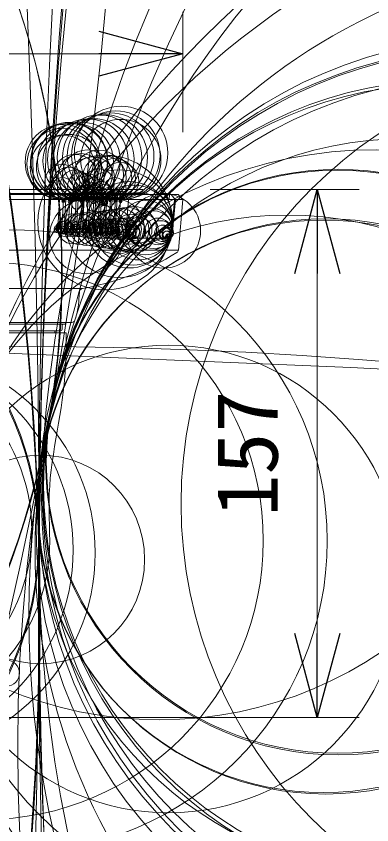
# Model space of a CAD drawing. Units: millimetres, scale not verified. Extents: x -7697 to 7220, y -3817 to 3868.
# Drawn here: x -8.82 to 1.76, y 16.6 to 40.64 of the extents above; entities that cross this region are included whole.
import ezdxf
from ezdxf.enums import TextEntityAlignment as Align

# ---------------------------------------------------------------- set-up
doc = ezdxf.new("R2010")
doc.units = ezdxf.units.MM
doc.header["$LTSCALE"] = 0.125
doc.layers.add('0-0_0', color=7, linetype='Continuous')
doc.layers.add('0-4_SUNPO', color=3, linetype='Continuous', lineweight=18)
doc.layers.add('0-5_GAIKEI', color=1, linetype='Continuous', lineweight=18)
doc.styles.add('ＭＳ ゴシック', font='')
doc.styles.get('ＭＳ ゴシック').set_extended_font_data('MS Gothic')

# ---------------------------------------------------------------- blocks, each defined once
blk = doc.blocks.new('_Open30')
at = {"layer": '0-0_0'}
blk.add_line((0, 0), (-1, 0), dxfattribs=at)
blk.add_lwpolyline([(-1, 0.26795), (0, 0), (-1, -0.26795)], dxfattribs=at)
blk = doc.blocks.new('D1')
at = {"layer": '0-4_SUNPO'}
for p, q in [((171.1544, 350.6831), (171.1544, 354.2702)), ((189.628, 350.6831), (189.628, 354.2702)), ((173.6544, 353.0202), (187.128, 353.0202))]:
    blk.add_line(p, q, dxfattribs=at)
at = {"layer": '0-4_SUNPO', "xscale": 2.5, "yscale": 2.5, "rotation": 180}
blk.add_blockref('_Open30', (171.1544, 353.0202), dxfattribs=at)
at = {"layer": '0-4_SUNPO', "xscale": 2.5, "yscale": 2.5}
blk.add_blockref('_Open30', (189.628, 353.0202), dxfattribs=at)
at = {"layer": '0-4_SUNPO', "color": 7, "style": 'ＭＳ ゴシック'}
blk.add_text('φ185', height=1.833, dxfattribs=at).set_placement((177.2662, 353.6452), align=Align.BOTTOM_LEFT)
blk = doc.blocks.new('D2')
at = {"layer": '0-4_SUNPO'}
for p, q in [((190.4403, 348.9825), (194.878, 348.9825)), ((193.628, 346.4825), (193.628, 335.7825)), ((184.2912, 333.2825), (194.878, 333.2825))]:
    blk.add_line(p, q, dxfattribs=at)
at = {"layer": '0-4_SUNPO', "xscale": 2.5, "yscale": 2.5}
for p, rotation in [((193.628, 348.9825), 90), ((193.628, 333.2825), 270)]:
    blk.add_blockref('_Open30', p, dxfattribs=dict(at, rotation=rotation))
at = {"layer": '0-4_SUNPO', "color": 7, "style": 'ＭＳ ゴシック'}
blk.add_text('157', height=1.833, rotation=90, dxfattribs=at).set_placement((193.003, 339.2575), align=Align.BOTTOM_LEFT)

msp = doc.modelspace()

# ---------------------------------------------------------------- linework, layer by layer
at = {"layer": '0-5_GAIKEI'}
for p, q in [((-5.05, 35.4869), (-16.4991, 35.4869)), ((-5.05, 35.3669), (-16.4991, 35.3669)), ((-5.05, 35.4869), (-5.05, 35.3669)), ((-7.5352, 35.1875), (-7.5809, 34.3369)), ((-7.4144, 35.1858), (-7.4601, 34.3352)), ((-7.3441, 35.1875), (-7.3913, 34.3369)), ((-7.2251, 35.1856), (-7.2723, 34.3351)), ((-7.1569, 35.1875), (-7.2057, 34.3369)), ((-7.0398, 35.1855), (-7.0885, 34.3349)), ((-6.9739, 35.1875), (-7.0241, 34.3369)), ((-6.8586, 35.1854), (-6.9088, 34.3348)), ((-6.795, 35.1875), (-6.8466, 34.3369)), ((-6.6816, 35.1852), (-6.7333, 34.3346)), ((-6.6204, 35.1875), (-6.6735, 34.3369)), ((-6.509, 35.1851), (-6.562, 34.3345)), ((-6.4503, 35.1875), (-6.5047, 34.3369)), ((-6.3408, 35.185), (-6.3952, 34.3344)), ((-6.2847, 35.1875), (-6.3405, 34.3369)), ((-6.1772, 35.1848), (-6.233, 34.3343)), ((-6.1238, 35.1875), (-6.1809, 34.3369)), ((-6.0183, 35.1847), (-6.0753, 34.3341)), ((-5.9677, 35.1875), (-6.026, 34.3369)), ((-5.8642, 35.1846), (-5.9225, 34.334)), ((-5.8165, 35.1875), (-5.876, 34.3369)), ((-5.7149, 35.1845), (-5.7745, 34.3339)), ((-5.6074, 35.3369), (-5.4889, 35.1874)), ((-5.5497, 34.3369), (-5.4796, 35.1874)), ((-5.2538, 35.1874), (-5.2538, 35.1869)), ((-4.2593, 35.3369), (-4.2716, 35.1874)), ((-4.2249, 35.1869), (-4.2248, 35.1874)), ((-4.0933, 35.1874), (-4.2118, 35.3369)), ((-4.1822, 34.3369), (-4.1121, 35.1874)), ((-4.084, 35.1874), (-4.1541, 34.3369)), ((-4.1822, 34.3369), (-4.1541, 34.3369)), ((-5.4273, 34.0395), (-5.4323, 34.0409)), ((-5.4059, 34.0369), (-5.4273, 34.0395)), ((-5.4059, 34.0369), (-4.2495, 34.0369)), ((-3.9947, 33.6867), (-22.2035, 33.6867)), ((-19.3401, 32.5402), (-6.8581, 32.5402)), ((-7.8034, 28.8369), (-7.8206, 28.8369)), ((-8.1401, 24.9869), (-8.1585, 24.9869)), ((-8.1406, 23.4441), (-8.1405, 23.4401))]:
    msp.add_line(p, q, dxfattribs=at)
at = {"layer": '0-5_GAIKEI', "color": 7}
for p, q in [((-22.1991, 35.3369), (-3.9991, 35.3369)), ((-18.781, 35.1874), (-5.2538, 35.1874)), ((-4.2249, 35.1869), (-5.2538, 35.1869)), ((-3.8623, 35.1874), (-4.3881, 35.1874)), ((-3.8723, 35.1874), (-3.9991, 35.3369)), ((-3.9947, 33.6867), (-3.8623, 35.1874)), ((-6.9522, 32.2269), (-6.9406, 32.447)), ((-7.1689, 31.5369), (-19.0293, 31.5369)), ((-7.3491, 31.4869), (-18.8491, 31.4869)), ((-18.6991, 31.2869), (-7.5, 31.2869)), ((-7.6691, 31.2869), (-7.6691, 31.2269)), ((-7.4491, 31.3369), (-7.4491, 31.4869)), ((-7.4368, 31.4769), (-7.4491, 31.4769)), ((-7.4368, 31.4769), (-7.4325, 31.4866)), ((-7.3291, 31.2269), (-18.8691, 31.2269)), ((-7.3537, 30.6369), (-7.3377, 30.6369)), ((-8.1578, 23.137), (-8.2447, 22.917)), ((-8.158, 23.1869), (-8.1396, 23.1869))]:
    msp.add_line(p, q, dxfattribs=at)
at = {"layer": '0-5_GAIKEI'}
for points in [[(-7.4601, 34.3352), (-7.4624, 34.314), (-7.4671, 34.2933), (-7.4742, 34.2734), (-7.4828, 34.2565)], [(-7.2723, 34.3351), (-7.2748, 34.3135), (-7.2797, 34.2925), (-7.2871, 34.2725), (-7.2972, 34.2535)], [(-7.0885, 34.3349), (-7.0911, 34.3131), (-7.0963, 34.2918), (-7.104, 34.2717), (-7.114, 34.2532), (-7.1156, 34.2509)], [(-6.9088, 34.3348), (-6.9115, 34.3126), (-6.9169, 34.2911), (-6.9249, 34.2708), (-6.9353, 34.2524), (-6.938, 34.2484)], [(-6.7333, 34.3346), (-6.7361, 34.3122), (-6.7416, 34.2905), (-6.7499, 34.2701), (-6.7606, 34.2516), (-6.7644, 34.2462)], [(-6.562, 34.3345), (-6.5649, 34.3119), (-6.5707, 34.29), (-6.5792, 34.2694), (-6.5903, 34.2508), (-6.5951, 34.2442)], [(-6.3952, 34.3344), (-6.3982, 34.3115), (-6.4042, 34.2895), (-6.413, 34.2688), (-6.4243, 34.2501), (-6.4302, 34.2424)], [(-6.233, 34.3343), (-6.236, 34.3112), (-6.2422, 34.289), (-6.2512, 34.2682), (-6.2629, 34.2495), (-6.2697, 34.2408)], [(-6.0753, 34.3341), (-6.0785, 34.3109), (-6.0848, 34.2885), (-6.0941, 34.2676), (-6.106, 34.2488), (-6.1138, 34.2393)], [(-5.9225, 34.334), (-5.9257, 34.3106), (-5.9322, 34.2881), (-5.9417, 34.2671), (-5.9539, 34.2483), (-5.9626, 34.2379)], [(-5.7745, 34.3339), (-5.7778, 34.3103), (-5.7845, 34.2877), (-5.7942, 34.2666), (-5.8067, 34.2477), (-5.8162, 34.2366)]]:
    msp.add_lwpolyline(points, dxfattribs=at)
at = {"layer": '0-5_GAIKEI', "color": 7}
for points in [[(-7.3291, 31.2269), (-7.3322, 30.9158), (-7.3366, 30.6868)], [(-7.3377, 30.6369), (-7.3454, 30.4025), (-7.3569, 30.1678), (-7.3723, 29.9333), (-7.3923, 29.6991), (-7.4176, 29.4655), (-7.4474, 29.2323), (-7.4806, 28.9997), (-7.517, 28.7675), (-7.5561, 28.5357), (-7.5968, 28.3043), (-7.6375, 28.0728), (-7.677, 27.8411), (-7.7145, 27.6091), (-7.7491, 27.3767), (-7.7794, 27.1436), (-7.8044, 26.9099), (-7.8234, 26.6757), (-7.836, 26.441), (-7.8425, 26.206), (-7.8433, 25.971), (-7.8395, 25.736), (-7.8327, 25.5011), (-7.826, 25.2662), (-7.8233, 25.0311), (-7.8276, 24.7961), (-7.8414, 24.5615), (-7.8658, 24.3277), (-7.9006, 24.0952), (-7.9455, 23.8644), (-8.0004, 23.6358), (-8.0651, 23.4098), (-8.1396, 23.1869)], [(-8.2447, 22.917), (-8.3736, 22.6337), (-8.5186, 22.3584), (-8.6794, 22.0919), (-8.8554, 21.8353), (-9.0462, 21.5893), (-9.2511, 21.3549), (-9.4691, 21.133)]]:
    msp.add_lwpolyline(points, dxfattribs=at)
at = {"layer": '0-5_GAIKEI'}
for centre, radius in [((3602.4317, 25.6891), 3617.4311), ((-365.5544, 24.7832), 357.4137), ((339.3562, 24.7832), 357.4137), ((326.9481, 24.0771), 335.1079), ((198.8136, 24.0861), 206.9552), ((188.4929, 23.9931), 196.6342), ((163.2654, 23.9572), 171.4252), ((118.3056, 53.7527), 138.9545), ((-140.5719, 53.1014), 134.9526), ((69.917, 22.8156), 88.0064), ((-95.3847, 22.8373), 87.2756), ((-93.9942, 22.8702), 85.8662), ((66.3871, 22.9153), 84.4566), ((15.9583, 34.7839), 34.8471), ((42.0393, 18.9113), 50.8147), ((33.0134, 24.7423), 41.1542), ((-32.3367, 33.0165), 24.8698), ((-32.2698, 32.9927), 24.8168), ((6.0757, 32.9935), 24.821), ((20.3056, 22.8428), 28.7458), ((17.0387, 19.7158), 28.6869), ((-2.2263, 22.4555), 25.1275), ((13.0283, 20.6373), 24.5721), ((-4.5546, 31.535), 11.8147), ((9.3847, 24.7534), 17.6416), ((5.7051, 26.2582), 13.7739), ((5.4412, 26.0868), 13.6028), ((5.2743, 26.3912), 13.3075), ((9.3153, 26.1441), 13.2285), ((5.2782, 25.3814), 13.5055), ((4.0871, 26.635), 12.1131), ((3.9482, 26.6804), 11.951), ((-6.012, 36.4737), 1.291), ((-5.854, 36.502), 1.3195), ((-5.6984, 36.5714), 1.389), ((-6.6889, 36.3828), 1.2), ((-6.5142, 36.3866), 1.2039), ((-6.3405, 36.4423), 1.2596), ((-6.1748, 36.4459), 1.2632), ((-5.7087, 36.3775), 1.1948), ((-7.4346, 36.3018), 1.1188), ((-7.4365, 36.2457), 1.0628), ((-7.2416, 36.3319), 1.1491), ((-7.24, 36.3197), 1.1369), ((-7.0553, 36.3118), 1.1289), ((-6.8709, 36.3353), 1.1524), ((-7.4408, 36.1448), 0.9618), ((-7.249, 36.1541), 0.9711), ((2.7807, 26.0386), 10.9606), ((1.8981, 23.6232), 13.0484), ((-6.884, 35.8695), 0.6865), ((-6.7045, 35.9246), 0.7416), ((-6.3598, 35.921), 0.738), ((-6.1752, 34.5076), 2.0003), ((-7.0673, 35.8573), 0.6742), ((-6.5316, 35.8203), 0.6373), ((-6.196, 35.8331), 0.6501), ((-6.0352, 35.8347), 0.6517), ((-5.8801, 35.7977), 0.6147), ((-7.4462, 35.7071), 0.524), ((0.763, 27.382), 8.7061), ((-7.2554, 35.6678), 0.4848), ((-7.068, 35.6255), 0.4424), ((-5.7483, 34.4713), 1.5999), ((-6.3624, 35.6422), 0.4592), ((-5.73, 35.7397), 0.5566), ((0.7434, 27.3942), 8.6676), ((-7.4419, 35.5119), 0.3288), ((-6.8851, 35.5877), 0.4047), ((-6.7065, 35.5716), 0.3885), ((-5.8802, 35.5117), 0.3287), ((-6.8801, 35.3962), 0.2131), ((-6.7028, 35.4024), 0.2193), ((-6.5331, 35.4431), 0.2602), ((-6.5302, 35.4087), 0.2256), ((-5.461, 34.4391), 1.2828), ((-6.2829, 35.4537), 0.2741), ((-5.3395, 34.4271), 1.1887), ((-6.1959, 35.4088), 0.2257), ((-7.4326, 35.2735), 0.0902), ((-7.2376, 35.3346), 0.1506), ((-7.0579, 35.2784), 0.0952), ((-7.0562, 35.2683), 0.0851), ((-6.6974, 35.2899), 0.1067), ((-6.359, 35.3246), 0.1415), ((-6.3231, 35.284), 0.0996), ((-6.1932, 35.2801), 0.097), ((-6.156, 35.2989), 0.1152), ((-5.1822, 34.3943), 1.0004), ((-6.0337, 35.276), 0.093), ((-5.993, 35.316), 0.1331), ((-6.0075, 35.2936), 0.1082), ((-5.8404, 35.3221), 0.1388), ((-5.8543, 35.3035), 0.1179), ((-5.6984, 35.3119), 0.1274), ((-5.7285, 35.2646), 0.0816), ((-5.7278, 35.2652), 0.0821), ((-4.4422, 34.2596), 1.1102), ((-6.7231, 34.0878), 1.1051), ((-7.4161, 35.1427), 0.0416), ((-7.4277, 35.1831), 0.0134), ((-7.415, 35.1616), 0.026), ((-7.4186, 35.1978), 0.0135), ((-7.4161, 35.1772), 0.0103), ((-7.4197, 35.185), 0.00512), ((-7.4163, 35.1812), 0.00629), ((-7.4183, 35.1874), 0.00398), ((-7.4178, 35.1856), 0.00314), ((-7.4163, 35.1837), 0.00382), ((-7.4167, 35.1871), 0.00263), ((-7.4167, 35.186), 0.00199), ((-7.4162, 35.1851), 0.00238), ((-7.4161, 35.1859), 0.00158), ((-7.4162, 35.1859), 0.00135), ((-7.4161, 35.1863), 0.00129), ((-7.4159, 35.1864), 0.00106), ((-7.4158, 35.1865), 0.00091), ((-7.2418, 35.2606), 0.0774), ((-7.2254, 35.1368), 0.0475), ((-7.2421, 35.1795), 0.0177), ((-7.2264, 35.1605), 0.027), ((-7.232, 35.1835), 0.00695), ((-7.2274, 35.1767), 0.0107), ((-7.2276, 35.1808), 0.00666), ((-7.2297, 35.1845), 0.00438), ((-7.2277, 35.1901), 0.00582), ((-7.2276, 35.1836), 0.0039), ((-7.2283, 35.1852), 0.00289), ((-7.2278, 35.186), 0.00242), ((-7.2274, 35.1851), 0.00235), ((-7.2275, 35.1858), 0.00186), ((-7.2272, 35.1859), 0.00155), ((-7.227, 35.1861), 0.00127), ((-7.2263, 35.1853), 0.00082), ((-7.0292, 35.0451), 0.1398), ((-7.061, 35.1726), 0.0246), ((-7.0431, 35.1573), 0.0302), ((-7.0516, 35.1786), 0.0134), ((-7.0468, 35.1817), 0.00769), ((-7.0433, 35.1763), 0.0111), ((-7.0432, 35.1811), 0.00639), ((-7.0445, 35.1834), 0.00484), ((-7.0429, 35.1835), 0.00398), ((-7.0431, 35.1846), 0.00304), ((-7.0416, 35.1882), 0.00383), ((-7.0426, 35.1849), 0.00253), ((-7.0424, 35.1854), 0.00201), ((-7.0412, 35.1853), 0.00118), ((-7.0407, 35.1851), 0.00062), ((-6.8727, 35.2526), 0.0693), ((-6.8849, 35.1613), 0.0356), ((-6.8646, 35.1552), 0.0323), ((-6.868, 35.1773), 0.0123), ((-6.8634, 35.1758), 0.0117), ((-6.8644, 35.181), 0.00708), ((-6.8629, 35.1804), 0.00704), ((-6.863, 35.1826), 0.00495), ((-6.8609, 35.1913), 0.00698), ((-6.8624, 35.1831), 0.00429), ((-6.8621, 35.1839), 0.00338), ((-6.8601, 35.1851), 0.00141), ((-6.8591, 35.185), 0.00043), ((-6.7088, 35.1521), 0.0428), ((-6.6922, 35.2299), 0.0465), ((-6.691, 35.143), 0.0446), ((-6.5518, 35.019), 0.1723), ((-6.6914, 35.1742), 0.0147), ((-6.6869, 35.2026), 0.0187), ((-6.6881, 35.1711), 0.0164), ((-6.6882, 35.1785), 0.0093), ((-6.6872, 35.1773), 0.0101), ((-6.6866, 35.1802), 0.00717), ((-6.6868, 35.1808), 0.00665), ((-6.6861, 35.1821), 0.00515), ((-6.6826, 35.1852), 0.00096), ((-6.6822, 35.1852), 0.00061), ((-5.831, 34.3789), 0.8151), ((-6.3901, 34.9823), 0.2094), ((-6.5269, 35.1287), 0.0598), ((-6.5176, 35.2397), 0.0561), ((-6.5175, 35.1656), 0.0219), ((-6.5157, 35.1712), 0.0159), ((-6.5151, 35.1941), 0.0109), ((-6.5139, 35.1952), 0.0115), ((-6.5125, 35.1889), 0.00511), ((-6.5116, 35.1852), 0.00265), ((-6.51, 35.1844), 0.00148), ((-6.5099, 35.1852), 0.00096), ((-6.5095, 35.1852), 0.00063), ((-6.5095, 35.1853), 0.00053), ((-6.5094, 35.1854), 0.00036), ((-6.342, 35.074), 0.1097), ((-6.3505, 35.1558), 0.0314), ((-6.3458, 35.2002), 0.0166), ((-6.3458, 35.1905), 0.00736), ((-6.3437, 35.1872), 0.00347), ((-6.3439, 35.1857), 0.00311), ((-6.342, 35.1838), 0.00218), ((-6.3419, 35.1854), 0.00106), ((-6.3415, 35.1848), 0.00101), ((-6.3414, 35.1854), 0.00054), ((-6.3412, 35.1853), 0.00042), ((-6.3412, 35.1854), 0.00032), ((-6.197, 35.0938), 0.0941), ((-6.1796, 35.103), 0.0806), ((-6.1731, 35.2315), 0.0457), ((-6.1856, 35.1541), 0.0327), ((-6.1746, 35.2232), 0.0373), ((-6.1824, 35.1887), 0.00629), ((-6.1805, 35.1918), 0.00815), ((-6.1815, 35.1857), 0.00416), ((-6.1795, 35.1854), 0.00213), ((-6.1794, 35.1857), 0.002), ((-6.1786, 35.1832), 0.0028), ((-6.1784, 35.1853), 0.00104), ((-6.1781, 35.1848), 0.00112), ((-6.1779, 35.1854), 0.00056), ((-6.1779, 35.1852), 0.00064), ((-6.1777, 35.1854), 0.00036), ((-6.0258, 35.1544), 0.0321), ((-6.0169, 35.2222), 0.0362), ((-6.0223, 35.1569), 0.0267), ((-6.0239, 35.1655), 0.0209), ((-6.0199, 35.2084), 0.0221), ((-6.0212, 35.198), 0.0144), ((-6.0238, 35.1848), 0.00524), ((-6.0213, 35.1857), 0.00287), ((-6.0202, 35.1862), 0.00257), ((-6.02, 35.1832), 0.00285), ((-6.0201, 35.185), 0.00148), ((-6.0196, 35.1847), 0.00128), ((-6.0197, 35.1846), 0.00097), ((-6.0195, 35.1852), 0.00085), ((-6.0193, 35.1852), 0.0007), ((-6.0192, 35.1853), 0.00054), ((-5.8777, 35.2541), 0.0711), ((-5.8728, 35.1487), 0.0379), ((-5.8637, 35.2246), 0.0386), ((-5.8676, 35.1577), 0.0259), ((-5.8666, 35.2092), 0.0257), ((-5.8664, 35.2107), 0.0244), ((-5.8699, 35.1678), 0.0186), ((-5.8733, 35.1818), 0.00924), ((-5.8687, 35.1834), 0.00443), ((-5.8667, 35.1821), 0.004), ((-5.8664, 35.1843), 0.00191), ((-5.8661, 35.1846), 0.00159), ((-5.866, 35.1842), 0.0017), ((-5.8654, 35.1853), 0.00169), ((-5.8657, 35.1848), 0.00105), ((-5.865, 35.1842), 0.0005), ((-4.9663, 34.3544), 0.8084), ((-5.7161, 35.1361), 0.0476), ((-5.7183, 35.2268), 0.0432), ((-5.7244, 35.1516), 0.0351), ((-5.715, 35.2297), 0.0436), ((-5.7219, 35.1657), 0.0208), ((-5.7236, 35.1785), 0.0103), ((-5.7189, 35.1788), 0.00728), ((-5.7186, 35.1824), 0.00404), ((-5.718, 35.182), 0.00402), ((-5.7173, 35.1837), 0.00218), ((-5.7168, 35.1842), 0.00164), ((-5.7158, 35.185), 0.00135), ((-5.7155, 35.184), 0.00033), ((-6.1107, 34.3052), 0.5637), ((-5.9133, 34.3026), 0.5925), ((-5.7183, 34.2998), 0.6233), ((-5.5257, 34.2968), 0.6565), ((-5.3352, 34.2936), 0.6922), ((-4.8201, 34.3103), 0.6287), ((-0.7575, 24.2866), 10.4418), ((-7.1373, 34.3156), 0.4441), ((-6.9267, 34.3138), 0.4652), ((-6.7187, 34.3119), 0.4876), ((-6.5134, 34.3098), 0.5114), ((-6.3108, 34.3076), 0.5366), ((-5.7128, 34.3128), 0.3141), ((-5.4325, 34.3065), 0.4446), ((-5.5505, 34.3116), 0.3265), ((-5.0724, 34.2942), 0.479), ((-5.1655, 34.2801), 0.3849), ((-4.726, 34.2913), 0.56), ((-4.5991, 34.2411), 0.3971), ((0.3293, 26.0678), 8.5093), ((0.3901, 26.0651), 8.5519), ((-7.5801, 34.3145), 0.1133), ((-7.453, 34.3564), 0.1866), ((-7.3432, 34.3206), 0.2381), ((-7.4264, 34.3127), 0.1545), ((-7.4746, 34.3012), 0.105), ((-7.2425, 34.3393), 0.1547), ((-7.1554, 34.3198), 0.2365), ((-7.2393, 34.3113), 0.1521), ((-7.2863, 34.2999), 0.1038), ((-6.9709, 34.3189), 0.2354), ((-7.0557, 34.31), 0.1501), ((-7.1017, 34.2987), 0.1027), ((-7.0389, 34.3223), 0.1251), ((-6.7766, 34.3184), 0.2481), ((-6.8674, 34.3101), 0.1569), ((-6.9153, 34.2993), 0.1077), ((-6.8424, 34.3057), 0.098), ((-6.5716, 34.3177), 0.2757), ((-6.6677, 34.3123), 0.1794), ((-6.7287, 34.301), 0.1174), ((-6.3907, 34.3168), 0.2834), ((-6.4865, 34.3121), 0.1876), ((-6.5497, 34.3015), 0.1235), ((-6.527, 34.3255), 0.1275), ((-6.2207, 34.316), 0.2847), ((-6.3287, 34.3097), 0.1766), ((-6.3882, 34.2985), 0.116), ((-6.35, 34.3122), 0.1075), ((-6.0473, 34.315), 0.2939), ((-6.1625, 34.3089), 0.1786), ((-6.2244, 34.2973), 0.1156), ((-6.1795, 34.2996), 0.0892), ((-5.878, 34.3139), 0.3037), ((-5.994, 34.3086), 0.1877), ((-6.0586, 34.2977), 0.1221), ((-5.8364, 34.3078), 0.1905), ((-5.9037, 34.2965), 0.1222), ((-5.6403, 34.3095), 0.2367), ((-5.7182, 34.3022), 0.1584), ((-5.7711, 34.2905), 0.1042), ((-5.3602, 34.248), 0.2194), ((-5.2552, 34.2519), 0.2909), ((-5.3376, 34.2074), 0.1973), ((-4.5164, 34.2215), 0.3391), ((-4.4573, 34.1847), 0.2445), ((-17.3053, 25.0378), 9.1654), ((-8.8109, 25.0372), 9.2474), ((-7.5496, 34.2946), 0.0769), ((-7.5442, 34.29), 0.0698), ((-7.5322, 34.2761), 0.0515), ((-7.5007, 34.29), 0.0766), ((-7.5195, 34.2765), 0.0535), ((-7.5277, 34.2642), 0.0387), ((-7.3537, 34.2864), 0.0652), ((-7.3437, 34.2738), 0.049), ((-7.3122, 34.2887), 0.0755), ((-7.3312, 34.2751), 0.0521), ((-7.3395, 34.2627), 0.0372), ((-7.1702, 34.2855), 0.0646), ((-7.1592, 34.2719), 0.0471), ((-7.1276, 34.2875), 0.0745), ((-7.1469, 34.2736), 0.0507), ((-7.1553, 34.2611), 0.0357), ((-6.9899, 34.2838), 0.0628), ((-6.9795, 34.271), 0.0463), ((-6.9429, 34.2884), 0.0781), ((-6.9652, 34.2738), 0.0515), ((-6.9752, 34.2598), 0.0343), ((-6.8137, 34.2819), 0.0608), ((-6.8047, 34.2711), 0.0467), ((-6.762, 34.2892), 0.082), ((-6.7874, 34.2739), 0.0524), ((-6.7994, 34.2595), 0.034), ((-6.7988, 34.2596), 0.0341), ((-6.6558, 34.2922), 0.0774), ((-6.6411, 34.2792), 0.0577), ((-6.6318, 34.2675), 0.0428), ((-6.5851, 34.29), 0.0863), ((-6.6138, 34.2741), 0.0535), ((-6.6261, 34.2601), 0.0348), ((-6.6276, 34.2565), 0.031), ((-6.4674, 34.2701), 0.0462), ((-6.4217, 34.2867), 0.0805), ((-6.4632, 34.2632), 0.0382), ((-6.4477, 34.2714), 0.0503), ((-6.4583, 34.2594), 0.0343), ((-6.4604, 34.2544), 0.029), ((-6.303, 34.2662), 0.0417), ((-6.2582, 34.2855), 0.0799), ((-6.2849, 34.2699), 0.0489), ((-6.2957, 34.2577), 0.0326), ((-6.2978, 34.253), 0.0275), ((-6.1443, 34.2633), 0.0386), ((-6.0945, 34.2862), 0.0844), ((-6.1229, 34.2713), 0.0523), ((-6.1365, 34.2581), 0.0334), ((-6.1398, 34.2514), 0.0259), ((-6.0155, 34.2878), 0.0727), ((-5.9917, 34.2622), 0.0378), ((-5.9401, 34.285), 0.0841), ((-5.9628, 34.2739), 0.0588), ((-5.9791, 34.2615), 0.0383), ((-5.9868, 34.2512), 0.0257), ((-5.9863, 34.251), 0.0256), ((-5.8656, 34.2847), 0.069), ((-5.8424, 34.2594), 0.0346), ((-5.8012, 34.2792), 0.0721), ((-5.826, 34.2643), 0.0432), ((-5.8358, 34.2535), 0.0286), ((-5.8383, 34.2482), 0.0227), ((-5.3847, 34.1651), 0.134), ((-5.4083, 34.1271), 0.0893), ((-4.3815, 34.1616), 0.1915), ((-4.3755, 34.1688), 0.1695), ((-4.3069, 34.2024), 0.1681), ((-4.3502, 34.1281), 0.1234), ((-4.3257, 34.1298), 0.1273), ((-4.3067, 34.0954), 0.069), ((-4.305, 34.0938), 0.0665), ((-4.2819, 34.0987), 0.0736), ((-4.2866, 34.0979), 0.0617), ((-4.2585, 34.1033), 0.067), ((-17.1224, 25.039), 8.9641), ((-4.2875, 34.0741), 0.0402), ((-4.2812, 34.075), 0.0382), ((-4.279, 34.0631), 0.0264), ((-4.2781, 34.0643), 0.027), ((-4.259, 34.075), 0.0406), ((-4.2755, 34.0577), 0.0199), ((-4.2492, 34.0596), 0.0223), ((-9.753, 25.0438), 8.2869), ((-83.0133, -1835.4511), 1867.5071), ((-8.7317, -100.2572), 131.0755), ((-4.2901, 23.9045), 6.9508), ((-13.7403, 25.3348), 5.3837), ((-13.0955, 24.7714), 5.9711), ((-12.5069, 24.6812), 6.039), ((-8.0967, 24.488), 3.0998), ((-9.1116, 21.1059), 0.3875)]:
    msp.add_circle(centre, radius, dxfattribs=at)
at = {"layer": '0-5_GAIKEI', "color": 7}
msp.add_circle((163.2654, 23.9572), 171.4252, dxfattribs=at)
for centre, radius, start, end in [((-4.0943, 33.6954), 0.1, 301.65892, 354.95755), ((-8.2407, 40.4198), 8, 279.95251, 301.65892), ((-6.8408, 32.4417), 0.1, 99.95251, 177), ((-9.1991, 32.3446), 2.25, 340.77992, 357), ((-37.3464, 31.0869), 30, 0.76397, 0.85953), ((-7.1689, 31.6369), 0.1, 270, 340.77992), ((-7.4991, 31.3369), 0.05, 270, 0), ((3.5882, 26.9155), 11.5575, 160.9548, 162.14098)]:
    msp.add_arc(centre, radius, start, end, dxfattribs=at)

# ---------------------------------------------------------------- block references
at = {"layer": '0-4_SUNPO'}
for name in ['D1', 'D2']:
    msp.add_blockref(name, (-193.4903, -313.4957), dxfattribs=at)

doc.saveas('drawing.dxf')
